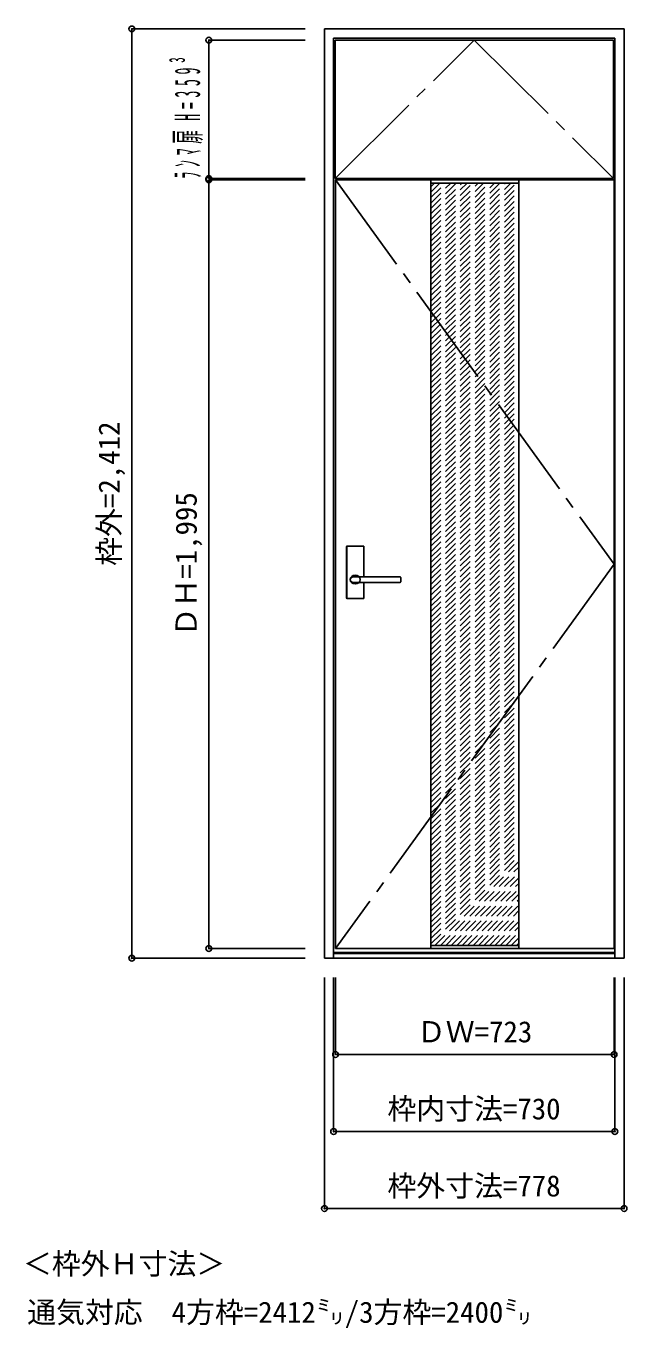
# Model space of a CAD drawing. Units: millimetres, scale not verified. Extents: x -1076 to 484, y -1930 to 1449.
import ezdxf
from ezdxf.enums import TextEntityAlignment as Align

# ---------------------------------------------------------------- set-up
doc = ezdxf.new("R2010")
doc.units = ezdxf.units.MM
doc.header["$LTSCALE"] = 30
doc.header["$PDMODE"] = 32
doc.header["$PDSIZE"] = 15
doc.linetypes.add('CHAIN2', pattern=[12, 9, -1, 1, -1])
doc.linetypes.add('DASHED1', pattern=[1.8, 1.2, -0.6])
for name, color, linetype in [('0-0', 4, 'DASHED1'), ('0-1_寸法', 7, 'Continuous'), ('0-2_文字', 7, 'Continuous')]:
    doc.layers.add(name, color=color, linetype=linetype)
doc.styles.add('ＭＳ ゴシック', font='')
doc.styles.get('ＭＳ ゴシック').set_extended_font_data('MS Gothic')

msp = doc.modelspace()

# ---------------------------------------------------------------- linework, layer by layer
at = {"layer": '0-0', "color": 3, "linetype": 'Continuous'}
for p, q in [((-301.48, 1441.85), (476.52, 1441.85)), ((-301.48, -970.15), (-301.48, 1441.85)), ((476.52, -970.15), (476.52, 1441.85)), ((-277.48, 1417.85), (452.52, 1417.85)), ((-277.48, -970.15), (-277.48, 1417.85)), ((-273.98, 1412.85), (449.02, 1412.85)), ((-273.98, 1053.85), (-273.98, 1412.85)), ((449.02, 1053.85), (449.02, 1412.85)), ((452.52, -970.15), (452.52, 1417.85)), ((-273.98, 1053.85), (449.02, 1053.85)), ((-272.48, 1049.85), (450.52, 1049.85)), ((-272.48, -945.15), (-272.48, 1049.85)), ((-24.98, 1049.85), (-24.98, -945.15)), ((203.02, 1049.85), (203.02, -945.15)), ((450.52, -945.15), (450.52, 1049.85)), ((-243.98, -35.15), (-243.98, 97.85)), ((-200.48, 99.35), (-242.48, 99.35)), ((-198.98, 19.35), (-198.98, 97.85)), ((-226.3, 19.35), (-226.48, 19.35)), ((-104.48, 5.35), (-226.48, 5.35)), ((-104.48, 19.35), (-226.3, 19.35)), ((-198.98, -35.15), (-198.98, 5.35)), ((-103.48, 6.35), (-103.48, 18.35)), ((-200.48, -36.65), (-242.48, -36.65)), ((-272.48, -945.15), (450.52, -945.15)), ((-301.48, -970.15), (476.52, -970.15)), ((-277.48, -955.15), (452.52, -955.15)), ((-277.48, -958.15), (452.52, -958.15))]:
    msp.add_line(p, q, dxfattribs=at)
at = {"layer": '0-0', "color": 7, "linetype": 'CHAIN2'}
for p, q in [((-273.98, 1053.85), (87.52, 1412.85)), ((87.52, 1412.85), (449.02, 1053.85)), ((-272.48, 1049.85), (450.52, 52.35)), ((450.52, 52.35), (-272.48, -945.15))]:
    msp.add_line(p, q, dxfattribs=at)
at = {"layer": '0-0', "color": 7, "linetype": 'Continuous'}
for p, q in [((-24.98, 1041.85), (203.02, 1041.85)), ((-24.98, -937.15), (203.02, -937.15))]:
    msp.add_line(p, q, dxfattribs=at)
at = {"layer": '0-0'}
for p, q in [((-24.98, 820.28), (196.59, 1041.85)), ((-24.98, 834.42), (182.45, 1041.85)), ((-24.98, 848.56), (168.31, 1041.85)), ((-24.98, 862.7), (154.17, 1041.85)), ((-24.98, 876.85), (140.02, 1041.85)), ((-24.98, 890.99), (125.88, 1041.85)), ((-24.98, 905.13), (111.74, 1041.85)), ((-24.98, 919.27), (97.6, 1041.85)), ((-24.98, 933.41), (83.46, 1041.85)), ((-24.98, 947.56), (69.31, 1041.85)), ((-24.98, 961.7), (55.17, 1041.85)), ((-24.98, 975.84), (41.03, 1041.85)), ((-24.98, 989.98), (26.89, 1041.85)), ((-24.98, 1004.12), (12.74, 1041.85)), ((-24.98, 1018.27), (-1.4, 1041.85)), ((-24.98, 1032.41), (-15.54, 1041.85)), ((-24.98, 806.13), (203.02, 1034.13)), ((-24.98, 791.99), (203.02, 1019.99)), ((-24.98, 777.85), (203.02, 1005.85)), ((-24.98, 763.71), (203.02, 991.71)), ((-24.98, 749.57), (203.02, 977.57)), ((-24.98, 735.42), (203.02, 963.42)), ((-24.98, 721.28), (203.02, 949.28)), ((-24.98, 707.14), (203.02, 935.14)), ((-24.98, 693), (203.02, 921)), ((-24.98, 678.86), (203.02, 906.86)), ((-24.98, 664.71), (203.02, 892.71)), ((-24.98, 650.57), (203.02, 878.57)), ((-24.98, 636.43), (203.02, 864.43)), ((-24.98, 622.29), (203.02, 850.29)), ((-24.98, 608.14), (203.02, 836.14)), ((-24.98, 594), (203.02, 822)), ((-24.98, 579.86), (203.02, 807.86)), ((-24.98, 565.72), (203.02, 793.72)), ((-24.98, 551.58), (203.02, 779.58)), ((-24.98, 537.43), (203.02, 765.43)), ((-24.98, 523.29), (203.02, 751.29)), ((-24.98, 509.15), (203.02, 737.15)), ((-24.98, 495.01), (203.02, 723.01)), ((-24.98, 480.87), (203.02, 708.87)), ((-24.98, 466.72), (203.02, 694.72)), ((-24.98, 452.58), (203.02, 680.58)), ((-24.98, 438.44), (203.02, 666.44)), ((-24.98, 424.3), (203.02, 652.3)), ((-24.98, 410.15), (203.02, 638.15)), ((-24.98, 396.01), (203.02, 624.01)), ((-24.98, 381.87), (203.02, 609.87)), ((-24.98, 367.73), (203.02, 595.73)), ((-24.98, 353.59), (203.02, 581.59)), ((-24.98, 339.44), (203.02, 567.44)), ((-24.98, 325.3), (203.02, 553.3)), ((-24.98, 311.16), (203.02, 539.16)), ((-24.98, 297.02), (203.02, 525.02)), ((-24.98, 282.88), (203.02, 510.88)), ((-24.98, 268.73), (203.02, 496.73)), ((-24.98, 254.59), (203.02, 482.59)), ((-24.98, 240.45), (203.02, 468.45)), ((-24.98, 226.31), (203.02, 454.31)), ((-24.98, 212.16), (203.02, 440.16)), ((-24.98, 198.02), (203.02, 426.02)), ((-24.98, 183.88), (203.02, 411.88)), ((-24.98, 169.74), (203.02, 397.74)), ((-24.98, 155.6), (203.02, 383.6)), ((-24.98, 141.45), (203.02, 369.45)), ((-24.98, 127.31), (203.02, 355.31)), ((-24.98, 113.17), (203.02, 341.17)), ((-24.98, 99.03), (203.02, 327.03)), ((-24.98, 84.89), (203.02, 312.89)), ((-24.98, 70.74), (203.02, 298.74)), ((-24.98, 56.6), (203.02, 284.6)), ((-24.98, 42.46), (203.02, 270.46)), ((-24.98, 28.32), (203.02, 256.32)), ((-24.98, 14.18), (203.02, 242.18)), ((-24.98, 0.03), (203.02, 228.03)), ((-24.98, -14.11), (203.02, 213.89)), ((-24.98, -28.25), (203.02, 199.75)), ((-24.98, -42.39), (203.02, 185.61)), ((-24.98, -56.54), (203.02, 171.46)), ((-24.98, -70.68), (203.02, 157.32)), ((-24.98, -84.82), (203.02, 143.18)), ((-24.98, -98.96), (203.02, 129.04)), ((-24.98, -113.1), (203.02, 114.9)), ((-24.98, -127.25), (203.02, 100.75)), ((-24.98, -141.39), (203.02, 86.61)), ((-24.98, -155.53), (203.02, 72.47)), ((-24.98, -169.67), (203.02, 58.33)), ((-24.98, -183.81), (203.02, 44.19)), ((-24.98, -197.96), (203.02, 30.04)), ((-24.98, -212.1), (203.02, 15.9)), ((-24.98, -226.24), (203.02, 1.76)), ((-24.98, -240.38), (203.02, -12.38)), ((-24.98, -254.53), (203.02, -26.53)), ((-24.98, -268.67), (203.02, -40.67)), ((-24.98, -282.81), (203.02, -54.81)), ((-24.98, -296.95), (203.02, -68.95)), ((-24.98, -311.09), (203.02, -83.09)), ((-24.98, -325.24), (203.02, -97.24)), ((-24.98, -339.38), (203.02, -111.38)), ((-24.98, -353.52), (203.02, -125.52)), ((-24.98, -367.66), (203.02, -139.66)), ((-24.98, -381.8), (203.02, -153.8)), ((-24.98, -395.95), (203.02, -167.95)), ((-24.98, -410.09), (203.02, -182.09)), ((-24.98, -424.23), (203.02, -196.23)), ((-24.98, -438.37), (203.02, -210.37)), ((-24.98, -452.52), (203.02, -224.52)), ((-24.98, -466.66), (203.02, -238.66)), ((-24.98, -480.8), (203.02, -252.8)), ((-24.98, -494.94), (203.02, -266.94)), ((-24.98, -509.08), (203.02, -281.08)), ((-24.98, -523.23), (203.02, -295.23)), ((-24.98, -537.37), (203.02, -309.37)), ((-24.98, -551.51), (203.02, -323.51)), ((-24.98, -565.65), (203.02, -337.65)), ((-24.98, -579.79), (203.02, -351.79)), ((-24.98, -593.94), (203.02, -365.94)), ((-24.98, -608.08), (203.02, -380.08)), ((-24.98, -622.22), (203.02, -394.22)), ((-24.98, -636.36), (203.02, -408.36)), ((-24.98, -650.51), (203.02, -422.51)), ((-24.98, -664.65), (203.02, -436.65)), ((-24.98, -678.79), (203.02, -450.79)), ((-24.98, -692.93), (203.02, -464.93)), ((-24.98, -707.07), (203.02, -479.07)), ((-24.98, -721.22), (203.02, -493.22)), ((-24.98, -735.36), (203.02, -507.36)), ((-24.98, -749.5), (203.02, -521.5)), ((-24.98, -763.64), (203.02, -535.64)), ((-24.98, -777.78), (203.02, -549.78)), ((-24.98, -791.93), (203.02, -563.93)), ((-24.98, -806.07), (203.02, -578.07)), ((-24.98, -820.21), (203.02, -592.21)), ((-24.98, -834.35), (203.02, -606.35)), ((-24.98, -848.5), (203.02, -620.5)), ((-24.98, -862.64), (203.02, -634.64)), ((-24.98, -876.78), (203.02, -648.78)), ((-24.98, -890.92), (203.02, -662.92)), ((-24.98, -905.06), (203.02, -677.06)), ((-24.98, -919.21), (203.02, -691.21)), ((-24.98, -933.35), (203.02, -705.35)), ((-14.64, -937.15), (203.02, -719.49)), ((-0.5, -937.15), (203.02, -733.63)), ((13.64, -937.15), (203.02, -747.77)), ((27.79, -937.15), (203.02, -761.92)), ((41.93, -937.15), (203.02, -776.06)), ((56.07, -937.15), (203.02, -790.2)), ((70.21, -937.15), (203.02, -804.34)), ((84.35, -937.15), (203.02, -818.49)), ((98.5, -937.15), (203.02, -832.63)), ((112.64, -937.15), (203.02, -846.77)), ((126.78, -937.15), (203.02, -860.91)), ((140.92, -937.15), (203.02, -875.05)), ((155.06, -937.15), (203.02, -889.2)), ((169.21, -937.15), (203.02, -903.34)), ((183.35, -937.15), (203.02, -917.48)), ((197.49, -937.15), (203.02, -931.62))]:
    msp.add_line(p, q, dxfattribs=at)
at = {"layer": '0-0', "linetype": 'Continuous'}
for p, q in [((-243.48, -35.15), (-243.48, 97.85)), ((-200.48, 98.85), (-242.48, 98.85)), ((-199.48, 19.35), (-199.48, 97.85)), ((-199.48, -35.15), (-199.48, 5.35)), ((-200.48, -36.15), (-242.48, -36.15))]:
    msp.add_line(p, q, dxfattribs=at)
at = {"layer": '0-0', "color": 3, "linetype": 'Continuous'}
for centre, radius, start, end in [((-242.48, 97.85), 1.5, 90, 180), ((-200.48, 97.85), 1.5, 0, 90), ((-104.48, 18.35), 1, 0, 90), ((-104.48, 6.35), 1, 270, 0), ((-242.48, -35.15), 1.5, 180, 270), ((-200.48, -35.15), 1.5, 270, 0)]:
    msp.add_arc(centre, radius, start, end, dxfattribs=at)
at = {"layer": '0-0', "linetype": 'Continuous'}
for centre, start, end in [((-242.48, 97.85), 90, 180), ((-200.48, 97.85), 0, 90), ((-242.48, -35.15), 180, 270), ((-200.48, -35.15), 270, 0)]:
    msp.add_arc(centre, 1, start, end, dxfattribs=at)
at = {"layer": '0-0', "color": 3, "linetype": 'Continuous'}
msp.add_ellipse((-221.48, 12.35), major_axis=(-13, 0), ratio=0.865384, dxfattribs=at)
msp.add_ellipse((-226.48, 12.35), major_axis=(-8, 0), ratio=0.875, start_param=4.712389, end_param=7.8539816, dxfattribs=at)
at = {"layer": '0-1_寸法', "color": 4}
for p, q in [((-801.48, 1441.85), (-801.48, -970.15)), ((-801.48, 1441.85), (-351.48, 1441.85)), ((-601.48, 1412.85), (-351.48, 1412.85)), ((-601.48, 1053.85), (-601.48, 1412.85)), ((-601.48, 1053.85), (-351.48, 1053.85)), ((-601.48, 1049.85), (-601.48, -945.15)), ((-601.48, 1049.85), (-351.48, 1049.85)), ((-601.48, -945.15), (-351.48, -945.15)), ((-801.48, -970.15), (-351.48, -970.15)), ((-301.48, -1620.15), (-301.48, -1020.15)), ((-277.48, -1420.15), (-277.48, -1020.15)), ((-272.48, -1220.15), (-272.48, -1020.15))]:
    msp.add_line(p, q, dxfattribs=at)
for points in [[(-301.48, -1620.15), (476.52, -1620.15), (476.52, -1020.15)], [(-277.48, -1420.15), (452.52, -1420.15), (452.52, -1020.15)], [(-272.48, -1220.15), (450.52, -1220.15), (450.52, -1020.15)]]:
    msp.add_lwpolyline(points, dxfattribs=at)
at = {"layer": '0-1_寸法'}
for p in [(-801.48, 1441.85), (-601.48, 1412.85), (-601.48, 1053.85), (-601.48, 1049.85), (-601.48, -945.15), (-801.48, -970.15), (-272.48, -1220.15), (450.52, -1220.15), (-277.48, -1420.15), (452.52, -1420.15), (-301.48, -1620.15), (476.52, -1620.15)]:
    msp.add_point(p, dxfattribs=at)

# ---------------------------------------------------------------- texts
at = {"layer": '0-1_寸法', "style": 'ＭＳ ゴシック'}
for s, p in [('枠外=2,412', (-816.48, 48.35)), ('ＤＨ=1,995', (-616.48, -135.15))]:
    msp.add_text(s, height=54.99, rotation=90, dxfattribs=at).set_placement(p, align=Align.BOTTOM_LEFT)
for s, p in [('ＤＷ=723', (-61.48, -1205.15)), ('枠内寸法=730', (-137.98, -1405.15)), ('枠外寸法=778', (-137.98, -1605.15))]:
    msp.add_text(s, height=54.99, dxfattribs=at).set_placement(p, align=Align.BOTTOM_LEFT)
at = {"layer": '0-1_寸法', "insert": (-616.48, 1053.35), "char_height": 65.98, "attachment_point": 7, "rotation": 90, "style": 'ＭＳ ゴシック'}
msp.add_mtext('\\T1.67;\\W0.4;ﾗﾝﾏ扉H=359³', dxfattribs=at)
at = {"layer": '0-2_文字', "style": 'ＭＳ ゴシック'}
for s, p in [('＜枠外Ｈ寸法＞', (-1084.03, -1807.49)), ('通気対応\u30004方枠=2412㍉/3方枠=2400㍉', (-1073.26, -1933.1))]:
    msp.add_text(s, height=54.99, dxfattribs=at).set_placement(p, align=Align.BOTTOM_LEFT)

doc.saveas('drawing.dxf')
